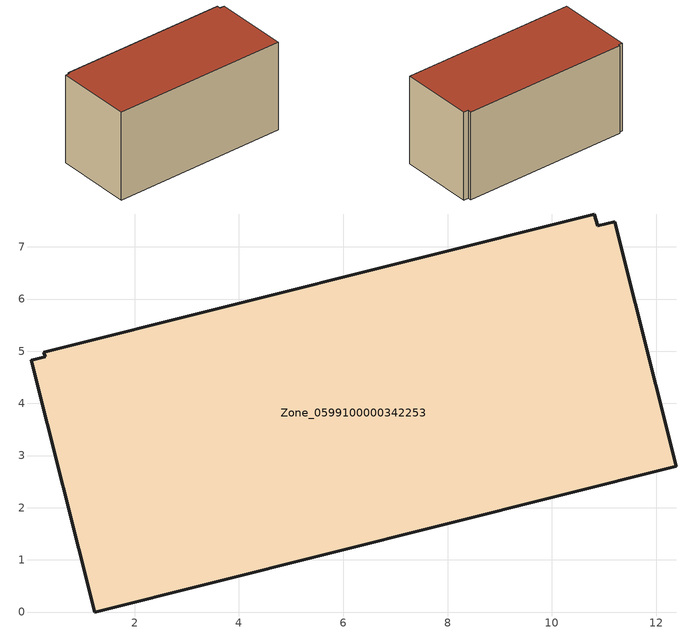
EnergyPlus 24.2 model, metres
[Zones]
Zone_0599100000342253
 floor ground (C_G): 0.28,4.89 0.26,4.98 10.81,7.63 10.88,7.4 11.2,7.48 12.38,2.79 1.24,0 0.02,4.83 z0
 wall outside (C_F): 12.38,2.79 11.2,7.48 10.88,7.4 10.81,7.63 0.26,4.98 0.28,4.89 0.02,4.83 1.24,0 12.38,2.79 z0:5.93
 roof outside (C_R): 0.26,4.98 0.28,4.89 0.02,4.83 1.24,0 12.38,2.79 11.2,7.48 10.88,7.4 10.81,7.63 z5.93
[BUILDING]
Pand.0599100000342253: North Axis=0; Terrain=City; Loads Convergence Tolerance Value=0.04; Temperature Convergence Tolerance Value=0.4; Solar Distribution=FullExterior; Maximum Number of Warmup Days=25; Minimum Number of Warmup Days=1
[Site:Location]
Rotterdam.The.Hague.AP_ZH_NLD Design_Conditions: Latitude=51.96; Longitude=4.45; Time Zone=1; Elevation=-4.5
[SITE:GROUNDTEMPERATURE:BUILDINGSURFACE]
18, 18, 18, 18, 18, 18, 18, 18, 18, 18, 18, 18
[MATERIAL] Thermal Absorptance=0.9; Solar Absorptance=0.7; Visible Absorptance=0.7
Name | Roughness | Thickness | Conductivity | Density | Specific Heat
G.TC.1992-2005 | MediumSmooth | 0.15 | 0.06 | 540 | 1210
F.TC.1992-2005 | Rough | 0.3 | 0.12 | 1920 | 840
R.TC.1992-2005 | MediumRough | 0.2 | 0.08 | 1500 | 1000
[CONSTRUCTION]
C_G: G.TC.1992-2005
C_F: F.TC.1992-2005
C_R: R.TC.1992-2005
[ZONE]
Zone_0599100000342253: Type=1; Multiplier=1; Ceiling Height=Autocalculate; Volume=Autocalculate; Floor Area=autocalculate; Part of Total Floor Area=Yes
[ZONEINFILTRATION:DESIGNFLOWRATE]
Infil_Zone_0599100000342253: Zone or ZoneList or Space or SpaceList=Zone_0599100000342253; Schedule=AlwaysOn; Design Flow Rate Calculation Method=Flow/Area; Flow Rate per Floor Area=0.0015; Constant Term Coefficient=1; Temperature Term Coefficient=0; Velocity Term Coefficient=0; Velocity Squared Term Coefficient=0
[HVACTEMPLATE:ZONE:IDEALLOADSAIRSYSTEM]
Zone_0599100000342253: Maximum Heating Supply Air Temperature=50; Minimum Cooling Supply Air Temperature=13; Maximum Heating Supply Air Humidity Ratio=0.0156; Minimum Cooling Supply Air Humidity Ratio=0.0077; Heating Limit=NoLimit; Cooling Limit=NoLimit; Dehumidification Control Type=ConstantSensibleHeatRatio; Cooling Sensible Heat Ratio=0.7; Dehumidification Setpoint=60; Humidification Control Type=None; Humidification Setpoint=30; Outdoor Air Method=None; Outdoor Air Flow Rate per Person=0.00944; Outdoor Air Flow Rate per Zone Floor Area=0; Outdoor Air Flow Rate per Zone=0; Demand Controlled Ventilation Type=None; Outdoor Air Economizer Type=NoEconomizer; Heat Recovery Type=None; Sensible Heat Recovery Effectiveness=0.7; Latent Heat Recovery Effectiveness=0.65
[ZONECONTROL:THERMOSTAT]
ThermostatControl_Zone_0599100000342253: Zone or ZoneList=Zone_0599100000342253; Control Type Schedule=DualSetpointControlType; Control 1=Thermostat_Zone_0599100000342253; Temperature Difference Between Cutout And Setpoint=0
[THERMOSTATSETPOINT:DUALSETPOINT]
Thermostat_Zone_0599100000342253: Heating Setpoint Temperature Schedule=HeatingSetpoint_Zone_0599100000342253; Cooling Setpoint Temperature Schedule=CoolingSetpoint_Zone_0599100000342253
[SCHEDULE:COMPACT]
HeatingSetpoint_Zone_0599100000342253: Through: 12/31, For: AllDays, Until: 24:00, 21
CoolingSetpoint_Zone_0599100000342253: Through: 12/31, For: AllDays, Until: 24:00, 24
DualSetpointControlType: Through: 12/31, For: AllDays, Until: 24:00, 4
AlwaysOn: Through: 12/31, For: AllDays, Until: 24:00, 1
